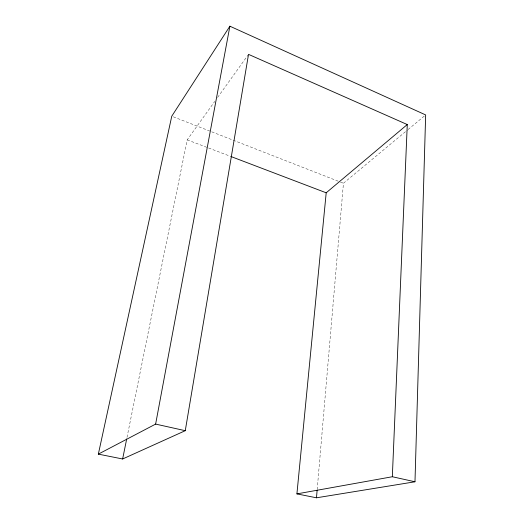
<?xml version="1.0" encoding="UTF-8"?>
<svg xmlns="http://www.w3.org/2000/svg" width="524" height="524" viewBox="0 0 524 524"><rect width="100%" height="100%" fill="white"/><g stroke="black" fill="none" stroke-linecap="round" stroke-linejoin="round"><path stroke-width="0.39" stroke-dasharray="2.62 1.97" d="M317.177 489.652L343.449 183.249L407.456 130.057M127.011 437.337L187.192 139.856L214.761 101.414M217.617 97.438L248.042 55.027M408.085 129.533L424.401 115.974M187.192 139.856L207.812 147.709M208.578 147.997L229.964 156.145M173.28 116.8L339.65 181.763M340.41 182.064L343.449 183.249"/><path stroke-width="0.79" d="M296.912 493.883L316.476 497.8L414.982 481.779L425.658 114.933L229.892 26.2L171.761 116.21L98.342 454.125L122.629 458.985L185.267 430.689L248.52 54.358L407.272 124.555L392.332 476.742L296.912 493.883L326.197 192.799L407.272 124.555M316.476 497.8L317.105 490.464M98.342 454.125L155.628 424.093L229.892 26.2M122.629 458.985L126.69 438.942M155.628 424.093L185.267 430.689M392.332 476.742L414.982 481.779M230.724 156.434L326.197 192.799"/></g></svg>
